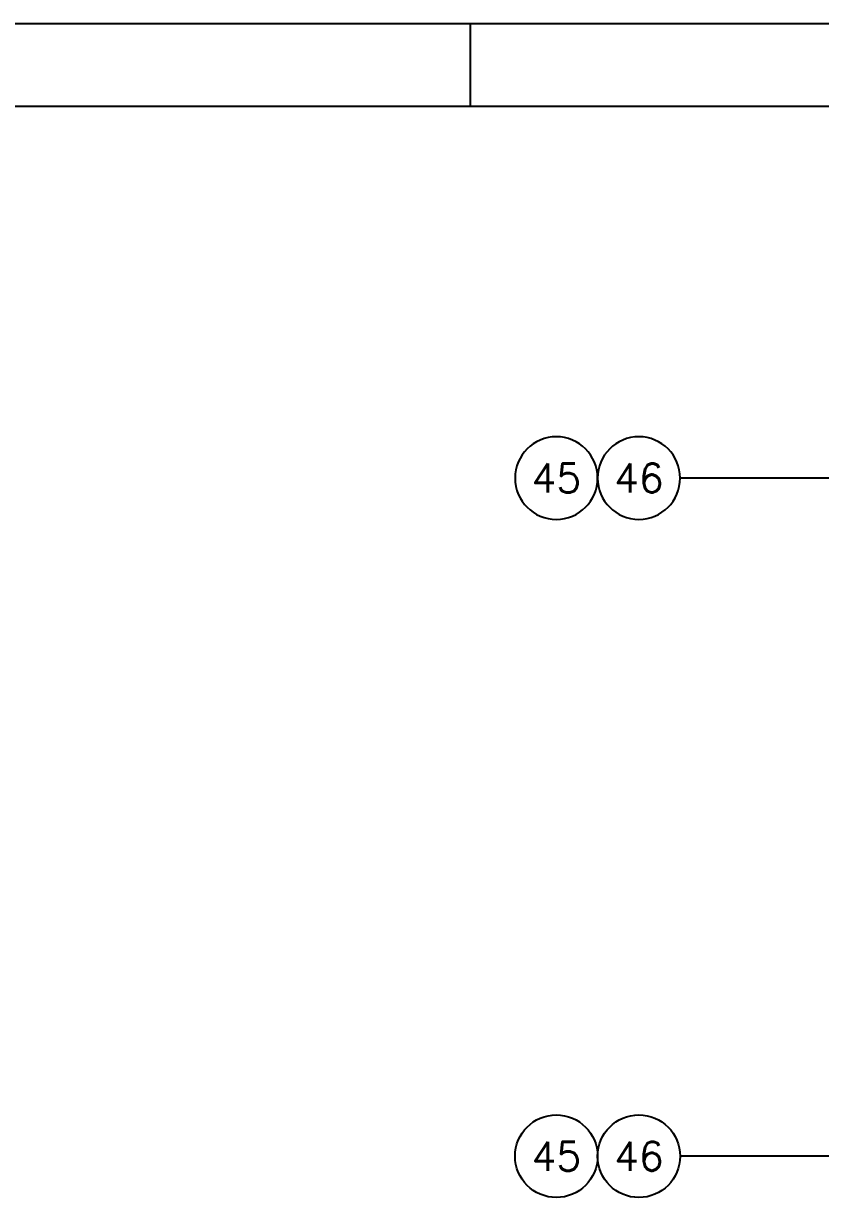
# Model space of a CAD drawing. Header units: metres. Extents: x 0 to 21025, y 0 to 14850.
# Drawn here: x 15047 to 17461, y 11296 to 14850 of the extents above; entities that cross this region are included whole.
import ezdxf
from ezdxf.enums import TextEntityAlignment as Align

# ---------------------------------------------------------------- set-up
doc = ezdxf.new("R2010")
doc.units = ezdxf.units.M
doc.header["$LTSCALE"] = 25
for name, color, linetype in [('FRL2', 2, 'Continuous'), ('FRL6', 6, 'Continuous'), ('FRL7', 7, 'Continuous'), ('FRR120', 5, 'Continuous'), ('FRR140', 5, 'Continuous'), ('FRR175', 1, 'Continuous'), ('FRR80', 3, 'Continuous'), ('GSB', 7, 'Continuous'), ('SDM', 7, 'Continuous')]:
    doc.layers.add(name, color=color, linetype=linetype)
doc.styles.add('R120', font='simplex.shx', dxfattribs={"height": 3})
doc.styles.add('R140', font='simplex.shx', dxfattribs={"height": 3.5})
doc.styles.add('R80', font='simplex.shx', dxfattribs={"height": 2})
doc.styles.add('ROMANS', font='ROMANS.SHX')
doc.dimstyles.new('25___1-25', dxfattribs={"dimscale": 25, "dimtxt": 2.5, "dimasz": 2, "dimexe": 1.5, "dimexo": 1, "dimgap": 0.5, "dimtad": 1, "dimzin": 12, "dimtxsty": 'ROMANS', "dimcen": 0, "dimclrd": 256, "dimclre": 256, "dimclrt": 3, "dimazin": 3, "dimtfac": 1, "dimtmove": 0, "dimatfit": 0, "dimfxl": 1, "dimlwd": -1, "dimlwe": -1, "dimarcsym": 0})

# ---------------------------------------------------------------- blocks, each defined once
blk = doc.blocks.new('A1')
at = {"layer": 'FRL2'}
blk.add_line((656, 594), (656, 584), dxfattribs=at)
at = {"layer": 'FRL6', "linetype": 'Continuous'}
blk.add_line((25, 584), (831, 584), dxfattribs=at)
at = {"layer": 'FRL7', "linetype": 'Continuous'}
blk.add_line((0, 594), (841, 594), dxfattribs=at)
at = {"layer": 'FRR120', "style": 'R120'}
for tag, p in [('FASE_DO_PROJETO', (659, 46.29)), ('ÁREA_E/OU_SUBÁREA', (659, 40.79)), ('TÍTULO_DO_DESENHO', (659, 35.29)), ('SUBTÍTULO_1_DO_DESENHO', (659, 29.79)), ('SUBTÍTULO_2_DO_DESENHO', (659, 24.29))]:
    blk.add_attdef(tag, p, '', height=3, dxfattribs=at)
at = {"layer": 'FRR140', "style": 'R140', "width": 0.91}
for tag, p in [('NÚMERO_DA_CONTRATADA', (687.72, 12.6)), ('NUMERO_VALE', (752.89, 12.6))]:
    blk.add_attdef(tag, p, '', height=3.5, dxfattribs=at)
for tag, p in [('ESCALA', (671, 14.35)), ('REVISÃO', (823.5, 14.68))]:
    blk.add_attdef(tag, text='', height=3.5, dxfattribs=at).set_placement(p, align=Align.MIDDLE)
at = {"layer": 'FRR175', "style": 'R120'}
for tag, p in [('CLASSIFICAÇÃO', (811.83, 67.73)), ('PROJETO', (716.31, 53.59)), ('N_PROJ_SE', (793.5, 53.59)), ('N_CONTRATO', (796.97, 47.3))]:
    blk.add_attdef(tag, text='', height=3, dxfattribs=at).set_placement(p, align=Align.MIDDLE_CENTER)
at = {"layer": 'FRR80', "style": 'R80'}
for p in [(492.61, 76.08), (492.61, 70.38), (492.61, 64.68), (492.61, 58.98), (492.61, 53.28), (492.61, 47.58), (492.61, 41.88), (492.61, 36.18)]:
    blk.add_attdef('DESCRIÇÃO_DA_REVISÃO', p, '', height=2, dxfattribs=at)
for tag, p in [('8A_REV', (476, 77.07)), ('EMIS.', (486, 77.07)), ('PROJ.', (585, 77.07)), ('DES.', (597, 77.07)), ('VER.', (609, 77.07)), ('APR.', (621, 77.07)), ('AUT.', (633.01, 77.07)), ('7A_REV', (476, 71.37)), ('EMIS.', (486, 71.37)), ('PROJ.', (585, 71.37)), ('DES.', (597, 71.37)), ('VER.', (609, 71.37)), ('APR.', (621, 71.37)), ('AUT.', (633.01, 71.37)), ('6A_REV', (476, 65.67)), ('EMIS.', (486, 65.67)), ('PROJ.', (585, 65.67)), ('DES.', (597, 65.67)), ('VER.', (609, 65.67)), ('APR.', (621, 65.67)), ('AUT.', (633.01, 65.67)), ('5A_REV', (476, 59.97)), ('EMIS.', (486, 59.97)), ('PROJ.', (585, 59.97)), ('DES.', (597, 59.97)), ('VER.', (609, 59.97)), ('APR.', (621, 59.97)), ('AUT.', (633.01, 59.97)), ('4A_REV', (476, 54.27)), ('EMIS.', (486, 54.27)), ('PROJ.', (585, 54.27)), ('DES.', (597, 54.27)), ('VER.', (609, 54.27)), ('APR.', (621, 54.27)), ('AUT.', (633.01, 54.27)), ('3A_REV', (476, 48.57)), ('EMIS.', (486, 48.57)), ('PROJ.', (585, 48.57)), ('DES.', (597, 48.57)), ('VER.', (609, 48.57)), ('APR.', (621, 48.57)), ('AUT.', (633.01, 48.57)), ('2A_REV', (476, 42.87)), ('EMIS.', (486, 42.87)), ('PROJ.', (585, 42.87)), ('DES.', (597, 42.87)), ('VER.', (609, 42.87)), ('APR.', (621, 42.87)), ('AUT.', (633.01, 42.87)), ('1a_REV', (476, 37.17)), ('EMIS.', (486, 37.17)), ('PROJ.', (585, 37.17)), ('DES.', (597, 37.17)), ('VER.', (609, 37.17)), ('APR.', (621, 37.17)), ('AUT.', (633.01, 37.17))]:
    blk.add_attdef(tag, text='', height=2, dxfattribs=at).set_placement(p, align=Align.MIDDLE)
at = {"layer": 'FRR80', "style": 'R80', "width": 0.85}
for p in [(648, 77.07), (648, 71.37), (648, 65.67), (648, 59.97), (648, 54.27), (648, 48.57), (648, 42.87), (648, 37.17)]:
    blk.add_attdef('DATA', text='', height=2, dxfattribs=at).set_placement(p, align=Align.MIDDLE)
blk = doc.blocks.new('INDICACAO_EIXO')
at = {"layer": 'GSB', "color": 3}
blk.add_circle((0, 0), 5, dxfattribs=at)

msp = doc.modelspace()

# ---------------------------------------------------------------- block references
at = {"xscale": 24.99999999999972, "yscale": 24.99999999999972, "zscale": 24.99999999999972}
msp.add_blockref('A1', (0, 0), dxfattribs=at)
at = {"layer": 'GSB'}
ref = msp.add_blockref('INDICACAO_EIXO', (16661.167, 13473.912), dxfattribs=dict(at, xscale=-24.99999999999972, yscale=24.99999999999972, zscale=24.99999999999972, rotation=180))
ref.add_attrib('EIXO', '45', dxfattribs={"color": 4, "height": 87.5, "style": 'R140'}).set_placement((16661.167, 13473.912), align=Align.MIDDLE_CENTER)
ref = msp.add_blockref('INDICACAO_EIXO', (16911.167, 13473.912), dxfattribs=dict(at, xscale=-24.99999999999972, yscale=24.99999999999972, zscale=24.99999999999972, rotation=180))
ref.add_attrib('EIXO', '46', dxfattribs={"color": 4, "height": 87.5, "style": 'R140'}).set_placement((16911.167, 13473.912), align=Align.MIDDLE_CENTER)
ref = msp.add_blockref('INDICACAO_EIXO', (16661.167, 11421.144), dxfattribs=dict(at, xscale=24.99999999999972, yscale=24.99999999999972, zscale=24.99999999999972))
ref.add_attrib('EIXO', '45', dxfattribs={"color": 4, "height": 87.5, "style": 'R140'}).set_placement((16661.167, 11421.144), align=Align.MIDDLE_CENTER)
ref = msp.add_blockref('INDICACAO_EIXO', (16911.167, 11421.144), dxfattribs=dict(at, xscale=24.99999999999972, yscale=24.99999999999972, zscale=24.99999999999972))
ref.add_attrib('EIXO', '46', dxfattribs={"color": 4, "height": 87.5, "style": 'R140'}).set_placement((16911.167, 11421.144), align=Align.MIDDLE_CENTER)

# ---------------------------------------------------------------- leaders
at = {"layer": 'SDM'}
for points in [[(17576.734, 12778.286), (17576.734, 13473.912), (17036.167, 13473.912)], [(17576.734, 12116.771), (17576.734, 11421.144), (17036.167, 11421.144)]]:
    msp.add_leader(points, dimstyle='25___1-25', override={"dimgap": 0.5, "dimtad": 0}, dxfattribs=at)

doc.saveas('drawing.dxf')
